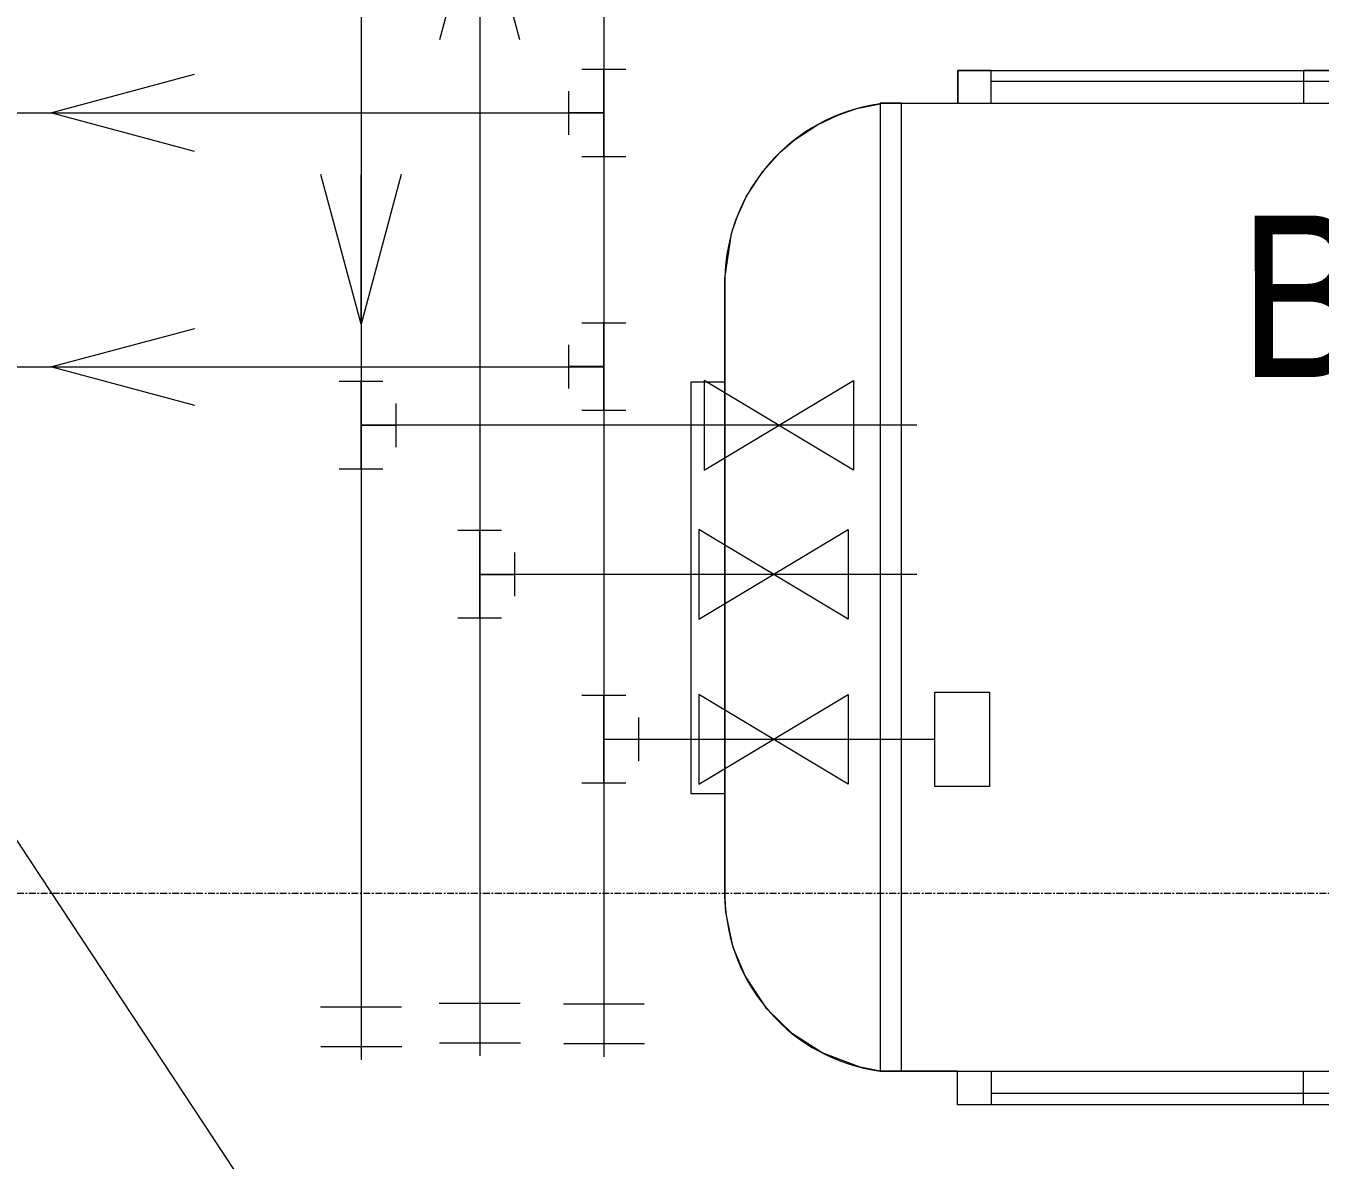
# Model space of a CAD drawing. Header units: millimetres. Extents: x 27447 to 239197, y -15958 to 82878.
# Drawn here: x 86576 to 88983, y 27941 to 30050 of the extents above; entities that cross this region are included whole.
import ezdxf

# ---------------------------------------------------------------- set-up
doc = ezdxf.new("R2010")
doc.units = ezdxf.units.MM
doc.linetypes.add('Grid Line', pattern=[22.225, 12.7, -3.175, 3.175, -3.175])
for name, color, linetype, lineweight in [('G-IMPT', 8, 'Continuous', 9), ('G-IMPT-2', 7, 'Continuous', 9), ('M-EQPM', 50, 'Continuous', 9), ('S-GRID-1', 1, 'Grid Line', 9)]:
    doc.layers.add(name, color=color, linetype=linetype, lineweight=lineweight)
doc.styles.add('VNI-Helve-Condense', font='VHELVCN.TTF', dxfattribs={"height": 300})

# ---------------------------------------------------------------- blocks, each defined once
blk = doc.blocks.new('TKTC_BON NUOC MAI_260130 - TKTC_BON NUOC MAI_260130_dwg_T-3426654-TKCS_MB TẦNG MÁI')
at = {"layer": 'G-IMPT'}
for p, q in [((-100, -50), (-100, 50)), ((100, -50), (100, 50)), ((-100, 0), (100, 0)), ((0, 0), (0, -80)), ((-50, -80), (50, -80))]:
    blk.add_line(p, q, dxfattribs=at)
blk = doc.blocks.new('TKTC_BON NUOC MAI_260130 - TKTC_BON NUOC MAI_260130_dwg_V-3426651-TKCS_MB TẦNG MÁI')
at = {"layer": 'G-IMPT', "flags": 128}
blk.add_lwpolyline([(115.7, -69.4), (-115.7, 69.4), (-115.7, -69.4), (115.7, 69.4)], close=True, dxfattribs=at)
blk = doc.blocks.new('TKTC_BON NUOC MAI_260130 - TKTC_BON NUOC MAI_260130_dwg_AR-3426652-TKCS_MB TẦNG MÁI')
at = {"layer": 'G-IMPT'}
blk.add_line((96.6, 0), (-96.6, 0), dxfattribs=at)
at = {"layer": 'G-IMPT', "flags": 128}
blk.add_lwpolyline([(-96.6, 51.8), (96.6, 0), (-96.6, -51.8)], dxfattribs=at)
blk = doc.blocks.new('TKTC_BON NUOC MAI_260130 - TKTC_BON NUOC MAI_260130_dwg_T-3426665-TKCS_MB TẦNG MÁI')
at = {"layer": 'G-IMPT'}
for p, q in [((-100, -50), (-100, 50)), ((100, -50), (100, 50)), ((-100, 0), (100, 0)), ((0, 0), (0, -80)), ((-50, -80), (50, -80))]:
    blk.add_line(p, q, dxfattribs=at)
blk = doc.blocks.new('TKTC_BON NUOC MAI_260130 - TKTC_BON NUOC MAI_260130_dwg_AR-3426666-TKCS_MB TẦNG MÁI')
at = {"layer": 'G-IMPT'}
blk.add_line((96.6, 0), (-96.6, 0), dxfattribs=at)
at = {"layer": 'G-IMPT', "flags": 128}
blk.add_lwpolyline([(-96.6, 51.8), (96.6, 0), (-96.6, -51.8)], dxfattribs=at)
blk = doc.blocks.new('TKTC_BON NUOC MAI_260130 - TKTC_BON NUOC MAI_260130_dwg_bon 10m3-V1-TKCS_MB TẦNG MÁI')
at = {"layer": 'G-IMPT'}
for p, q in [((-110990.7, -828001.2), (-112714.5, -828001.2)), ((-112921.1, -828042.5), (-112921.1, -829841.3)), ((-112881.1, -828041.3), (-111695.7, -828041.3)), ((-113209.8, -828367.6), (-113209.8, -829516.3)), ((-112881.2, -829841.3), (-111695.8, -829841.3)), ((-110990.8, -829883), (-112714.7, -829883))]:
    blk.add_line(p, q, dxfattribs=at)
at = {"layer": 'G-IMPT', "flags": 128}
for points in [[(-109152.4, -829903.9), (-112777, -829903.9), (-112777, -829841.3), (-112881.2, -829841.3), (-112881.2, -829841.3), (-112921, -829841.3), (-112958.4, -829834), (-113028.8, -829807.3), (-113083.9, -829771.7), (-113131.6, -829725.1), (-113172.3, -829664.2), (-113194.3, -829611), (-113208, -829545.5), (-113209.8, -829516.3), (-113209.8, -828367.6), (-113197.6, -828283.7), (-113188.8, -828256.7), (-113169.5, -828214.2), (-113139.6, -828168.4), (-113106.9, -828132.3), (-113080.2, -828109.2), (-113037.9, -828081.4), (-112999.8, -828063.3), (-112964.4, -828051.4), (-112921.1, -828042.5), (-112920.9, -828041.3), (-112881.1, -828041.3), (-112776.8, -828041.3), (-112776.8, -827980.3), (-109152.3, -827980.3)], [(-112714.5, -828042.5), (-112714.5, -827980.3), (-112776.8, -827980.3), (-112776.8, -828042.5)], [(-112071.6, -828042.6), (-112071.6, -827980.3), (-112133.9, -827980.3), (-112133.9, -828042.6)], [(-112920.9, -828041.3), (-112920.9, -829841.3), (-112881.2, -829841.3), (-112881.2, -828041.3), (-112920.9, -828041.3)], [(-113273.4, -828559.9), (-113273.4, -829324.8), (-113209.8, -829324.8), (-113209.8, -828559.9), (-113273.4, -828559.9)], [(-112714.7, -829841.3), (-112714.7, -829903.6), (-112777, -829903.6), (-112777, -829841.3)], [(-112071.7, -829841.4), (-112071.7, -829903.6), (-112134, -829903.6), (-112134, -829841.3)]]:
    blk.add_lwpolyline(points, dxfattribs=at)
at = {"layer": 'G-IMPT'}
for centre, start, end in [((-112875.9, -828373.5), 97.7762, 178.9906), ((-112875.9, -829510.4), 181.0137, 262.2282)]:
    blk.add_arc(centre, 334, start, end, dxfattribs=at)
at = {"layer": 'G-IMPT-2', "insert": (-110379.1, -828248.1), "char_height": 300, "width": 2128.742, "attachment_point": 3, "rotation": 0.0784, "line_spacing_factor": 1.081022, "style": 'VNI-Helve-Condense'}
blk.add_mtext('BOÀN NÖÔÙC', dxfattribs=at)
blk = doc.blocks.new('TKTC_BON NUOC MAI_260130 - TKTC_BON NUOC MAI_260130_dwg-3426650-TKCS_MB TẦNG MÁI')
at = {"layer": 'G-IMPT'}
for p, q in [((-115952.5, -828067.1), (-115952.5, -833043.5)), ((-115731.7, -828068.6), (-115731.7, -833036.5)), ((-115500.9, -828077.1), (-115500.9, -833038)), ((-118339.8, -831283), (-115500.9, -831283)), ((-116758.8, -831755.4), (-115500.9, -831755.4)), ((-114918.7, -831863.9), (-115952.5, -831863.9)), ((-114918.7, -832141.1), (-115731.7, -832141.1)), ((-115500.9, -832447.7), (-114885.4, -832447.7)), ((-115877.3, -832946), (-116027.6, -832946)), ((-115656.5, -832939), (-115806.9, -832939)), ((-115425.7, -832940.5), (-115576.1, -832940.5)), ((-115876.7, -833019.5), (-116027.1, -833019.5)), ((-115656, -833012.6), (-115806.3, -833012.6)), ((-115425.2, -833014), (-115575.6, -833014))]:
    blk.add_line(p, q, dxfattribs=at)
at = {"layer": 'G-IMPT', "flags": 128}
blk.add_lwpolyline([(-116853.2, -832242.4), (-115239.7, -834686.9), (-114774.2, -834686.9)], dxfattribs=at)
blk.add_lwpolyline([(-114885.4, -832535.2), (-114885.4, -832360.2), (-114783.5, -832360.2), (-114783.5, -832535.2)], close=True, dxfattribs=at)
at = {"extrusion": (0, 0, -1)}
for name, p, xscale, yscale, zscale, rotation in [('TKTC_BON NUOC MAI_260130 - TKTC_BON NUOC MAI_260130_dwg_AR-3426666-TKCS_MB TẦNG MÁI', (115731.7, -831007.9), 1.441310281865282, 1.441310281865282, -1.441310281865282, 89.99937610666927), ('TKTC_BON NUOC MAI_260130 - TKTC_BON NUOC MAI_260130_dwg_T-3426665-TKCS_MB TẦNG MÁI', (115500.9, -831283), 0.8132393083069472, 0.8132393083069472, -0.8132393083069472, 90.00000000000001), ('TKTC_BON NUOC MAI_260130 - TKTC_BON NUOC MAI_260130_dwg_T-3426665-TKCS_MB TẦNG MÁI', (115500.9, -831754.7), 0.8132393083069472, 0.8132393083069472, -0.8132393083069472, 90.00000000000001)]:
    blk.add_blockref(name, p, dxfattribs=dict(at, xscale=xscale, yscale=yscale, zscale=zscale, rotation=rotation))
for name, p, xscale, yscale, zscale, rotation in [('TKTC_BON NUOC MAI_260130 - TKTC_BON NUOC MAI_260130_dwg_AR-3426652-TKCS_MB TẦNG MÁI', (-116395.8, -831283), 1.385875271024317, 1.385875271024317, 1.385875271024317, 179.999376106405), ('TKTC_BON NUOC MAI_260130 - TKTC_BON NUOC MAI_260130_dwg_AR-3426652-TKCS_MB TẦNG MÁI', (-115952.4, -831536.7), 1.441310281865299, 1.441310281865299, 1.441310281865299, 269.9962119138713), ('TKTC_BON NUOC MAI_260130 - TKTC_BON NUOC MAI_260130_dwg_AR-3426652-TKCS_MB TẦNG MÁI', (-116395.6, -831755.4), 1.385875271024317, 1.385875271024317, 1.385875271024317, 179.999376106405), ('TKTC_BON NUOC MAI_260130 - TKTC_BON NUOC MAI_260130_dwg_T-3426654-TKCS_MB TẦNG MÁI', (-115952.5, -831863.9), 0.8132393083069475, 0.8132393083069475, 0.8132393083069475, 89.99999999999999), ('TKTC_BON NUOC MAI_260130 - TKTC_BON NUOC MAI_260130_dwg_T-3426654-TKCS_MB TẦNG MÁI', (-115731.7, -832141.1), 0.8132393083069475, 0.8132393083069475, 0.8132393083069475, 89.99999999999999), ('TKTC_BON NUOC MAI_260130 - TKTC_BON NUOC MAI_260130_dwg_T-3426654-TKCS_MB TẦNG MÁI', (-115500.9, -832447.7), 0.8132393083069475, 0.8132393083069475, 0.8132393083069475, 89.99999999999999)]:
    blk.add_blockref(name, p, dxfattribs=dict(xscale=xscale, yscale=yscale, zscale=zscale, rotation=rotation))
blk.add_blockref('TKTC_BON NUOC MAI_260130 - TKTC_BON NUOC MAI_260130_dwg_bon 10m3-V1-TKCS_MB TẦNG MÁI', (-2065.9, -3223.6))
at = {"xscale": 1.199999999906868, "yscale": 1.199999999906868, "zscale": 1.199999999906868}
for p in [(-115175.4, -831863.9), (-115185.4, -832141.1), (-115185.4, -832447.7)]:
    blk.add_blockref('TKTC_BON NUOC MAI_260130 - TKTC_BON NUOC MAI_260130_dwg_V-3426651-TKCS_MB TẦNG MÁI', p, dxfattribs=at)
blk = doc.blocks.new('TKTC_BON NUOC MAI_260130 - TKTC_BON NUOC MAI_260130-2047084-TKCS_MB TẦNG MÁI')
blk.add_blockref('TKTC_BON NUOC MAI_260130 - TKTC_BON NUOC MAI_260130_dwg-3426650-TKCS_MB TẦNG MÁI', (169499.2, 843934.4))

msp = doc.modelspace()

# ---------------------------------------------------------------- linework, layer by layer
at = {"layer": 'S-GRID-1'}
msp.add_line((128199.4, 28436.9), (33991.1, 28436.9), dxfattribs=at)

# ---------------------------------------------------------------- block references
at = {"layer": 'M-EQPM'}
msp.add_blockref('TKTC_BON NUOC MAI_260130 - TKTC_BON NUOC MAI_260130-2047084-TKCS_MB TẦNG MÁI', (33652.6, 17236.9), dxfattribs=at)

doc.saveas('drawing.dxf')
